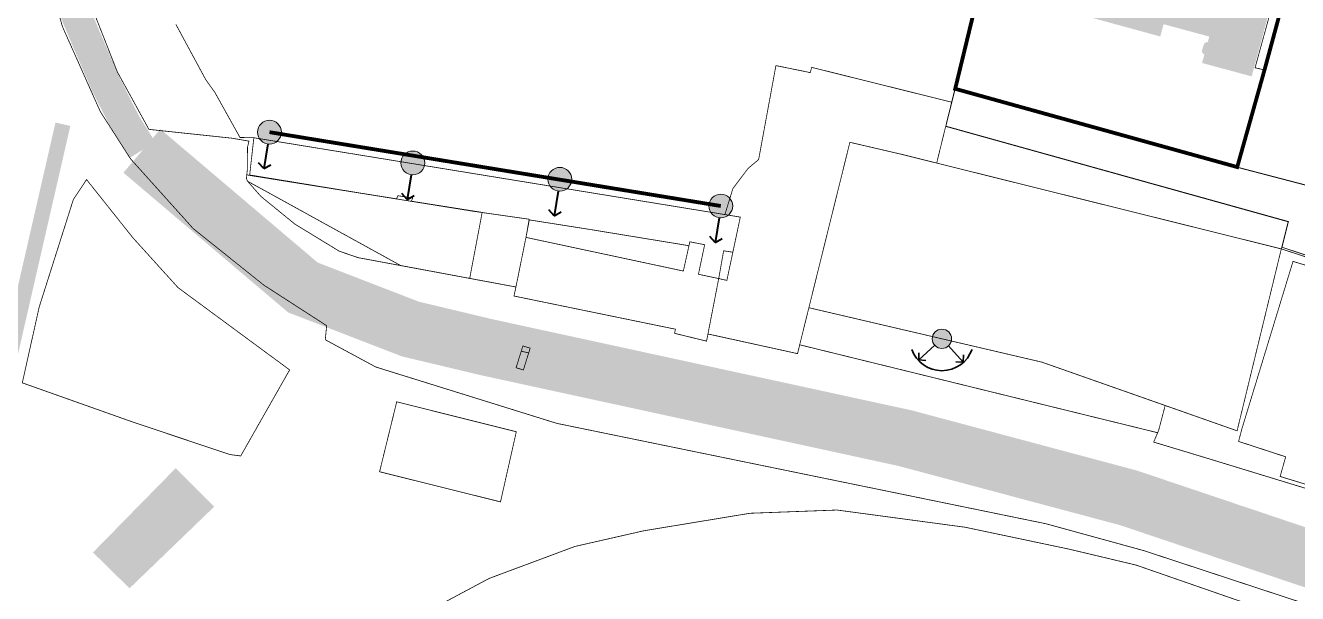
# Model space of a CAD drawing. Header units: millimetres. Extents: x 21689 to 31331, y 37531 to 43751.
# Drawn here: x 26219.4 to 26553.4, y 42170.7 to 42319.8 of the extents above; entities that cross this region are included whole.
import ezdxf

# ---------------------------------------------------------------- set-up
doc = ezdxf.new("R2010")
doc.units = ezdxf.units.MM
doc.linetypes.add('g5_084', pattern=[0.4, 0.2, -0.2])
for name, color, linetype, lineweight, transparency in [('0.1 ОКН', 1, 'Continuous', 9, 0.4), ('00 Дороги', 252, 'Continuous', 9, 0.2), ('24. ценная дореволюц постройка', 192, 'Continuous', 13, 0.4)]:
    doc.layers.add(name, color=color, linetype=linetype, lineweight=lineweight, transparency=transparency)
for name, color, linetype, lineweight in [('0.15 - Видовые раскрытия', 22, 'Continuous', 9), ('00 Разраб границы', 5, 'g5_084', 50), ('CONTUR', 150, 'Continuous', 9)]:
    doc.layers.add(name, color=color, linetype=linetype, lineweight=lineweight)
doc.layers.add('0.16.3 - пешеходные пути', color=40, linetype='boundary')
doc.linetypes.add('474_2', pattern='A,1,-0.5,[222,geobl2.shx,S=0.1,R=0,X=0,Y=0],-0.5,3', length=5)
doc.linetypes.add('boundary', pattern='A,7,-3,[1,bnd.shx,S=1,R=0,X=0,Y=0],-3,3', length=16)

# ---------------------------------------------------------------- blocks, each defined once
blk = doc.blocks.new('участки все')
at = {"layer": 'CONTUR', "const_width": 0.2}
for points in [[(4051.71, 4391.24), (3981.36, 4411.85), (3907.62, 4436.9), (3671.25, 4519.54), (3624.3, 4535.84), (3606.65, 4540.04), (3579.35, 4545.79), (3545.75, 4550.3), (3522.91, 4549.45), (3494.96, 4544.84), (3476.95, 4540.74), (3454.4, 4532.34), (3435.5, 4522.24), (3416.15, 4508.74), (3396.6, 4490), (3385.96, 4506.44), (3384.75, 4508.15), (3375.95, 4520.65), (3355.55, 4511.54), (3313.61, 4490.69)], [(3333.75, 4707.49), (3342.4, 4677.14), (3352.35, 4654.84), (3360.25, 4642.5), (3376.75, 4624.14), (3395.25, 4609.34), (3411.75, 4598.69), (3411.4, 4594.99), (3424.65, 4587.84), (3472.21, 4573.04), (3600.6, 4546.7), (3626.31, 4539.64), (3672.8, 4524.34)], [(3672.8, 4524.34), (3626.31, 4539.64), (3600.6, 4546.7), (3472.21, 4573.04), (3424.65, 4587.84), (3411.4, 4594.99), (3411.75, 4598.69), (3395.25, 4609.34), (3376.75, 4624.14), (3360.25, 4642.5), (3352.35, 4654.84), (3342.4, 4677.14), (3333.75, 4707.49)], [(3347.71, 4688.36), (3356.81, 4665.27), (3365.09, 4650.21), (3387.04, 4647.88), (3391.36, 4647.12), (3390.98, 4645.57), (3390.91, 4639.49), (3390.69, 4637.25), (3391.01, 4636.58), (3394.47, 4632.64), (3403.41, 4625.35), (3415.06, 4618.24), (3420.02, 4616.54), (3461.45, 4608.84), (3460.94, 4606.47), (3503.34, 4597.76), (3503.09, 4596.68), (3511.5, 4594.63), (3511.86, 4596.5), (3513.77, 4596.1), (3535.38, 4591.35), (3535.95, 4593.67), (3629.93, 4570.59), (3628.89, 4568.13), (3641.56, 4564.31), (3699.86, 4546.5)], [(3372.17, 4677.78), (3380, 4663.28), (3382.41, 4659.91), (3389, 4648.09), (3392.68, 4648.01), (3516.31, 4627.85), (3518.41, 4634.67), (3522.4, 4639.97), (3525.17, 4642.28), (3529.71, 4666.95), (3538.74, 4665.11), (3539.08, 4666.49), (3575.84, 4657.35), (3583.75, 4689.6)]]:
    blk.add_lwpolyline(points, dxfattribs=at)
for points in [[(3588, 4706.6), (3602.51, 4702.96), (3602.32, 4701.98), (3660.21, 4686.59), (3660.98, 4686.25), (3655.51, 4666.38), (3658, 4665.81), (3654.07, 4651.62), (3650.83, 4640.32), (3576.78, 4660.86), (3583.75, 4689.6), (3579.72, 4690.64), (3582.28, 4701.09), (3588, 4706.6)], [(3655.51, 4666.38), (3660.98, 4686.25), (3668.18, 4684.18), (3686.32, 4679.13), (3683.45, 4676.92), (3681.74, 4674.66), (3676.09, 4652.98), (3676.69, 4651.21), (3677.75, 4650.07), (3681.95, 4647.62), (3677.15, 4633.47), (3675.42, 4633.89), (3652.39, 4639.89), (3650.83, 4640.32), (3654.07, 4651.62), (3658, 4665.81), (3655.51, 4666.38)], [(3525.17, 4642.28), (3529.71, 4666.95), (3538.74, 4665.11), (3539.08, 4666.49), (3575.84, 4657.35), (3571.92, 4641.37), (3567.9, 4642.36), (3562.76, 4643.65), (3549.13, 4646.82), (3538.36, 4603.4), (3535.38, 4591.35), (3513.77, 4596.09), (3511.86, 4596.5), (3514.69, 4611.05), (3515.98, 4618.34), (3518.41, 4617.97), (3520.36, 4627.19), (3516.31, 4627.85), (3518.41, 4634.67), (3522.4, 4639.97), (3525.17, 4642.28)], [(3576.78, 4660.86), (3652.39, 4639.84), (3743.12, 4616.15), (3796.3, 4603.06), (3792.63, 4591.34), (3733.94, 4609.88), (3731.47, 4602.72), (3691.55, 4614.27), (3690.51, 4610.08), (3680.41, 4613.37), (3662.6, 4619.28), (3664.27, 4626.02), (3574.34, 4651.05), (3576.78, 4660.86)], [(3574.28, 4651), (3664.19, 4625.96), (3662.4, 4618.84), (3571.92, 4641.37), (3574.28, 4651)], [(3480.52, 4624), (3464.97, 4626.45), (3464.09, 4621.86), (3461.45, 4608.84), (3449.31, 4611.09), (3452.24, 4626.56), (3452.57, 4628.42), (3434.01, 4631.36), (3434.32, 4632.18), (3430.46, 4632.8), (3430.09, 4631.98), (3421.2, 4633.39), (3402.69, 4636.42), (3391.55, 4638.24), (3392.59, 4647.59), (3392.68, 4648.01), (3520.36, 4627.19), (3516.83, 4610.57), (3514.69, 4611.05), (3509.37, 4612.18), (3511, 4619.94), (3507.11, 4620.7), (3506.88, 4619.68), (3480.52, 4624)], [(3549.13, 4646.82), (3538.36, 4603.4), (3599.56, 4589.11), (3650.79, 4571.09), (3662.4, 4618.84), (3562.76, 4643.65), (3549.13, 4646.82)], [(3389.19, 4564.49), (3386.37, 4564.86), (3360.84, 4573.4), (3331.85, 4583.68), (3336.29, 4603.6), (3345.26, 4631.83), (3348.72, 4637.03), (3360.83, 4621.83), (3372.73, 4608.68), (3393.18, 4593.6), (3402.04, 4587.08), (3389.19, 4564.49)], [(3360.84, 4573.4), (3331.85, 4583.68), (3336.29, 4603.6), (3345.26, 4631.83), (3348.72, 4637.03), (3360.83, 4621.83), (3372.73, 4608.68), (3393.18, 4593.6), (3402.04, 4587.08), (3389.19, 4564.49), (3386.37, 4564.86), (3360.84, 4573.4)], [(3390.8, 4638.27), (3390.69, 4637.25), (3391.01, 4636.58), (3395.05, 4634.38), (3431.17, 4614.48), (3461.45, 4608.84), (3464.09, 4621.86), (3464.92, 4626.62), (3450.07, 4628.75), (3419.74, 4633.61), (3391.4, 4638.15), (3390.8, 4638.27)], [(3511.5, 4594.63), (3503.09, 4596.68), (3503.34, 4597.76), (3460.94, 4606.47), (3461.2, 4607.63), (3464.09, 4621.86), (3505.4, 4613.03), (3507.11, 4620.7), (3511, 4619.94), (3509.37, 4612.18), (3514.69, 4611.05), (3511.5, 4594.63)], [(3682.74, 4580.39), (3686.15, 4594.28), (3690.51, 4609.69), (3662.4, 4618.84), (3650.79, 4571.09), (3631.91, 4577.74), (3630.17, 4571.13), (3628.89, 4568.13), (3641.56, 4564.31), (3699.86, 4546.5), (3715.53, 4541.56), (3724.61, 4569.53), (3720.73, 4570.78), (3682.74, 4580.39)], [(3652.03, 4571.55), (3665.47, 4615.56), (3688.53, 4608.53), (3683.76, 4593.03), (3685.64, 4592.26), (3681.13, 4578.74), (3717.76, 4567.51), (3710.35, 4544.32), (3662.09, 4559.11), (3663.55, 4564.27), (3651.18, 4568.31), (3652.03, 4571.55)], [(3652.03, 4571.55), (3665.47, 4615.56), (3688.53, 4608.53), (3683.76, 4593.03), (3685.64, 4592.26), (3681.13, 4578.74), (3717.76, 4567.51), (3710.35, 4544.32), (3662.09, 4559.11), (3663.55, 4564.27), (3651.18, 4568.31), (3652.03, 4571.55)], [(3630.17, 4571.13), (3629.93, 4570.59), (3535.95, 4593.67), (3538.36, 4603.4), (3599.56, 4589.11), (3631.91, 4577.74), (3630.17, 4571.13)], [(3461.49, 4587.66), (3462.85, 4591.99), (3463.28, 4593.37), (3465.19, 4592.78), (3464.8, 4591.54), (3463.4, 4587.06), (3461.49, 4587.66)], [(3462.85, 4591.99), (3463.28, 4593.37), (3465.19, 4592.78), (3464.8, 4591.54), (3462.85, 4591.99)], [(3430.15, 4578.7), (3461.55, 4570.85), (3457.4, 4552.44), (3425.65, 4560.35), (3430.15, 4578.7)]]:
    blk.add_lwpolyline(points, close=True, dxfattribs=at)
blk = doc.blocks.new('Точки и сектора раскрытия панорам 2')
at = {"layer": '0.15 - Видовые раскрытия', "transparency": 33554687}
h = blk.add_hatch(color=256, dxfattribs=at)
h.dxf.hatch_style = 1
h.paths.add_polyline_path([(2487.48, 126.66, 1), (2492.55, 126.66, 1)])
at = {"layer": '0.15 - Видовые раскрытия', "lineweight": 35}
for p, q in [((2481.77, 126.66), (2483.07, 128.06)), ((2481.77, 126.66), (2487.48, 126.66)), ((2481.77, 126.66), (2483.07, 125.27)), ((2490.01, 118.42), (2490.01, 124.13)), ((2490.01, 118.42), (2488.62, 119.72)), ((2490.01, 118.42), (2491.41, 119.72))]:
    blk.add_line(p, q, dxfattribs=at)
at = {"layer": '0.15 - Видовые раскрытия'}
blk.add_circle((2490.01, 126.66), 2.54, dxfattribs=at)
at = {"layer": '0.15 - Видовые раскрытия', "lineweight": 35}
blk.add_arc((2490.01, 126.66), 8.37, 157.1942, 298.3722, dxfattribs=at)
blk = doc.blocks.new('трасса вид раскр')
at = {"layer": '0.15 - Видовые раскрытия', "transparency": 33554687}
h = blk.add_hatch(color=256, dxfattribs=at)
h.dxf.hatch_style = 1
h.paths.add_polyline_path([(-2.77, -1.43, 1), (2.77, 1.43, 1)])
at = {"layer": '0.15 - Видовые раскрытия', "lineweight": 40}
for p, q in [((1.42, -2.78), (4.42, -8.62)), ((4.42, -8.62), (2.35, -8.22)), ((4.42, -8.62), (5.3, -6.7))]:
    blk.add_line(p, q, dxfattribs=at)
at = {"layer": '0.15 - Видовые раскрытия'}
blk.add_circle((0, 0), 3.12, dxfattribs=at)

msp = doc.modelspace()

# ---------------------------------------------------------------- hatches: boundary and pattern name
at = {"layer": '0.1 ОКН', "transparency": 33554585}
h = msp.add_hatch(color=1, dxfattribs=at)
h.dxf.hatch_style = 1
h.paths.add_polyline_path([(26547.05, 42329.04), (26545.49, 42323.06), (26545.83, 42322.99), (26541.37, 42306.48), (26528.34, 42310), (26528.98, 42312.3), (26528.62, 42312.4), (26528.26, 42313.09), (26528.86, 42315.06), (26529.55, 42315.51), (26529.83, 42315.44), (26530.24, 42316.93), (26518.24, 42320.17), (26517.37, 42316.95), (26495.84, 42322.84), (26500.73, 42341.1)])
at = {"layer": '24. ценная дореволюц постройка'}
h = msp.add_hatch(color=192, dxfattribs=at)
h.dxf.hatch_style = 1
h.paths.add_polyline_path([(26237.16, 42181.53), (26258.85, 42203.63), (26268.96, 42193.52), (26246.75, 42172.1)])
h = msp.add_hatch(color=192, dxfattribs=at)
h.dxf.hatch_style = 1
h.paths.add_polyline_path([(26237.16, 42181.53), (26258.85, 42203.63), (26268.96, 42193.52), (26246.75, 42172.1)])

# ---------------------------------------------------------------- linework, layer by layer
at = {"layer": '0.15 - Видовые раскрытия', "linetype": '474_2', "const_width": 1}
msp.add_lwpolyline([(26401.99, 42272.46), (26283.49, 42291.84)], dxfattribs=at)
at = {"layer": '0.16.3 - пешеходные пути', "color": 40, "true_color": 0xf8d731, "transparency": 33554687, "const_width": 4, "flags": 128}
msp.add_lwpolyline([(26229.26, 42293.92), (26197.36, 42154.86), (26137.52, 42173.11), (26117.19, 42132.08), (26117.47, 42126.75), (26091.33, 42081.02), (26085.4, 42077.98), (26044.96, 42027.94), (26039.36, 42011.04)], dxfattribs=at)
at = {"layer": '00 Дороги', "lineweight": 9}
for points, const_width in [([(26229.62, 42411.44), (26225.36, 42393.97), (26224.25, 42385.1), (26223.7, 42368.1), (26224.35, 42355.34), (26225.82, 42346.13), (26229.62, 42330.15), (26235.16, 42316.84), (26240.53, 42304.41), (26245.77, 42294.05), (26250.12, 42287.16)], 8), ([(26229.62, 42411.44), (26225.36, 42393.97), (26224.25, 42385.1), (26223.7, 42368.1), (26224.35, 42355.34), (26225.82, 42346.13), (26229.62, 42330.15), (26235.16, 42316.84), (26240.53, 42304.41), (26245.77, 42294.05), (26250.12, 42287.16)], 8), ([(26250, 42286.91), (26292.27, 42251.07), (26320.51, 42240.16), (26340.65, 42235.36), (26450.27, 42211.55), (26509.01, 42195.86), (26564.67, 42177.13), (26769.34, 42105.54), (26880.69, 42065.23), (26944.88, 42046.14), (26975.36, 42040.05), (27008.77, 42037.41), (27018.7, 42038.17)], 15), ([(26250, 42286.91), (26292.27, 42251.07), (26320.51, 42240.16), (26340.65, 42235.36), (26450.27, 42211.55), (26509.01, 42195.86), (26564.67, 42177.13), (26769.34, 42105.54), (26880.69, 42065.23), (26944.88, 42046.14), (26975.36, 42040.05), (27008.77, 42037.41), (27018.7, 42038.17)], 15)]:
    msp.add_lwpolyline(points, dxfattribs=dict(at, const_width=const_width))
at = {"layer": '00 Разраб границы', "ltscale": 7, "const_width": 1, "flags": 128}
for points in [[(26468.64, 42324.25), (26463.53, 42303.22), (26537.57, 42282.68), (26544.74, 42308.17), (26550.93, 42331.07), (26473.32, 42351.4), (26466.34, 42324.9), (26468.64, 42324.25)], [(26469.41, 42327.53), (26463.53, 42303.22), (26537.57, 42282.68), (26544.74, 42308.17), (26550.93, 42331.07), (26501.57, 42344.4), (26497.51, 42328.54), (26480.77, 42332.92), (26479.01, 42325.17), (26469.41, 42327.53)]]:
    msp.add_lwpolyline(points, dxfattribs=at)

# ---------------------------------------------------------------- block references
at = {"layer": '0.15 - Видовые раскрытия', "rotation": 324.2939504148022}
for p in [(26283.49, 42291.84), (26321.13, 42283.76), (26359.72, 42279.47), (26401.99, 42272.46)]:
    msp.add_blockref('трасса вид раскр', p, dxfattribs=at)
at = {"layer": '0.15 - Видовые раскрытия', "color": 0, "lineweight": 9, "rotation": 42.36424677505188}
msp.add_blockref('Точки и сектора раскрытия панорам 2', (24705.58, 40466.14), dxfattribs=at)
at = {"layer": 'CONTUR'}
msp.add_blockref('участки все', (22886.75, 37642.36), dxfattribs=at)

doc.saveas('drawing.dxf')
